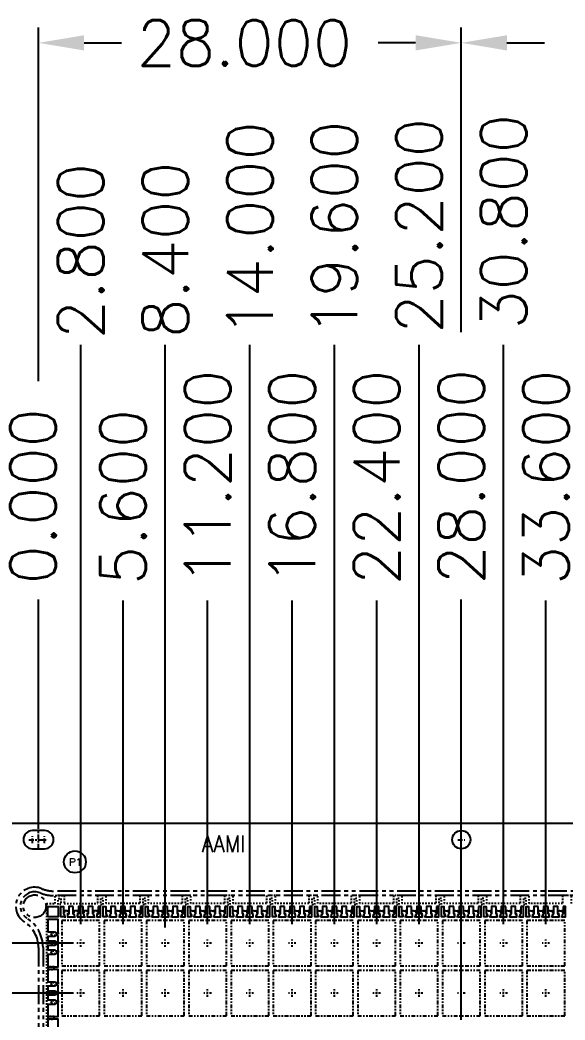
# Model space of a CAD drawing. Extents: x -336 to 28, y -457 to 7.
# Drawn here: x -293 to -256.9, y -277.3 to -211.1 of the extents above; entities that cross this region are included whole.
import ezdxf

# ---------------------------------------------------------------- set-up
doc = ezdxf.new("R2010")
doc.units = 0
doc.header["$MEASUREMENT"] = 0
for name, pattern in [('CENTER', [50.8, 31.75, -6.35, 6.35, -6.35]), ('CENTERX2', [4, 2.5, -0.5, 0.5, -0.5]), ('HIDDEN', [0.375, 0.25, -0.125]), ('PHANTOM', [2.5, 1.25, -0.25, 0.25, -0.25, 0.25, -0.25])]:
    doc.linetypes.add(name, pattern=pattern)
doc.layers.add('1', color=7, linetype='CONTINUOUS')
doc.layers.add('1D', color=4, linetype='CONTINUOUS')
doc.styles.add('ROMANS', font='romans', dxfattribs={"width": 0.85, "height": 0.08})
doc.styles.add('simplex', font='SIMPLEX.SHX')

msp = doc.modelspace()

# ---------------------------------------------------------------- linework, layer by layer
at = {"layer": '1'}
for p, q in [((-294.0362, -264.2262), (-46.0362, -264.2262)), ((-291.3862, -264.7262), (-292.1862, -264.7262)), ((-292.1862, -265.9262), (-291.3862, -265.9262))]:
    msp.add_line(p, q, dxfattribs=at)
at = {"layer": '1', "linetype": 'ByBlock'}
msp.add_lwpolyline([(-291.1562, -270.4362), (-291.1562, -269.7562), (-290.4762, -269.7562), (-290.4762, -270.4362)], close=True, dxfattribs=at)
at = {"layer": '1'}
for points in [[(-290.0612, -270.4362), (-290.2962, -270.4362), (-290.2962, -269.7562), (-290.1362, -269.7562), (-290.1362, -270.2262), (-290.0612, -270.3012)], [(-289.4862, -269.7562), (-289.7862, -269.7562), (-289.7862, -270.2262), (-289.8612, -270.3012), (-289.8612, -270.4362), (-289.4112, -270.4362), (-289.4112, -270.3012), (-289.4862, -270.2262)], [(-288.8362, -269.7562), (-289.1362, -269.7562), (-289.1362, -270.2262), (-289.2112, -270.3012), (-289.2112, -270.4362), (-288.7612, -270.4362), (-288.7612, -270.3012), (-288.8362, -270.2262)], [(-288.5612, -270.3012), (-288.5612, -270.4362), (-288.1112, -270.4362), (-288.1112, -270.3012), (-288.1862, -270.2262), (-288.1862, -269.7562), (-288.4862, -269.7562), (-288.4862, -270.2262)], [(-287.8362, -269.7562), (-287.8362, -270.2262), (-287.9112, -270.3012), (-287.9112, -270.4362), (-287.6762, -270.4362), (-287.6762, -269.7562)], [(-287.2612, -270.4362), (-287.4962, -270.4362), (-287.4962, -269.7562), (-287.3362, -269.7562), (-287.3362, -270.2262), (-287.2612, -270.3012)], [(-286.6862, -269.7562), (-286.9862, -269.7562), (-286.9862, -270.2262), (-287.0612, -270.3012), (-287.0612, -270.4362), (-286.6112, -270.4362), (-286.6112, -270.3012), (-286.6862, -270.2262)], [(-286.0362, -269.7562), (-286.3362, -269.7562), (-286.3362, -270.2262), (-286.4112, -270.3012), (-286.4112, -270.4362), (-285.9612, -270.4362), (-285.9612, -270.3012), (-286.0362, -270.2262)], [(-285.7612, -270.3012), (-285.7612, -270.4362), (-285.3112, -270.4362), (-285.3112, -270.3012), (-285.3862, -270.2262), (-285.3862, -269.7562), (-285.6862, -269.7562), (-285.6862, -270.2262)], [(-285.0362, -269.7562), (-285.0362, -270.2262), (-285.1112, -270.3012), (-285.1112, -270.4362), (-284.8762, -270.4362), (-284.8762, -269.7562)], [(-284.4612, -270.4362), (-284.6962, -270.4362), (-284.6962, -269.7562), (-284.5362, -269.7562), (-284.5362, -270.2262), (-284.4612, -270.3012)], [(-283.8862, -269.7562), (-284.1862, -269.7562), (-284.1862, -270.2262), (-284.2612, -270.3012), (-284.2612, -270.4362), (-283.8112, -270.4362), (-283.8112, -270.3012), (-283.8862, -270.2262)], [(-283.2362, -269.7562), (-283.5362, -269.7562), (-283.5362, -270.2262), (-283.6112, -270.3012), (-283.6112, -270.4362), (-283.1612, -270.4362), (-283.1612, -270.3012), (-283.2362, -270.2262)], [(-282.9612, -270.3012), (-282.9612, -270.4362), (-282.5112, -270.4362), (-282.5112, -270.3012), (-282.5862, -270.2262), (-282.5862, -269.7562), (-282.8862, -269.7562), (-282.8862, -270.2262)], [(-282.2362, -269.7562), (-282.2362, -270.2262), (-282.3112, -270.3012), (-282.3112, -270.4362), (-282.0762, -270.4362), (-282.0762, -269.7562)], [(-281.6612, -270.4362), (-281.8962, -270.4362), (-281.8962, -269.7562), (-281.7362, -269.7562), (-281.7362, -270.2262), (-281.6612, -270.3012)], [(-281.0862, -269.7562), (-281.3862, -269.7562), (-281.3862, -270.2262), (-281.4612, -270.3012), (-281.4612, -270.4362), (-281.0112, -270.4362), (-281.0112, -270.3012), (-281.0862, -270.2262)], [(-280.4362, -269.7562), (-280.7362, -269.7562), (-280.7362, -270.2262), (-280.8112, -270.3012), (-280.8112, -270.4362), (-280.3612, -270.4362), (-280.3612, -270.3012), (-280.4362, -270.2262)], [(-280.1612, -270.3012), (-280.1612, -270.4362), (-279.7112, -270.4362), (-279.7112, -270.3012), (-279.7862, -270.2262), (-279.7862, -269.7562), (-280.0862, -269.7562), (-280.0862, -270.2262)], [(-279.4362, -269.7562), (-279.4362, -270.2262), (-279.5112, -270.3012), (-279.5112, -270.4362), (-279.2762, -270.4362), (-279.2762, -269.7562)], [(-278.8612, -270.4362), (-279.0962, -270.4362), (-279.0962, -269.7562), (-278.9362, -269.7562), (-278.9362, -270.2262), (-278.8612, -270.3012)], [(-278.2862, -269.7562), (-278.5862, -269.7562), (-278.5862, -270.2262), (-278.6612, -270.3012), (-278.6612, -270.4362), (-278.2112, -270.4362), (-278.2112, -270.3012), (-278.2862, -270.2262)], [(-277.6362, -269.7562), (-277.9362, -269.7562), (-277.9362, -270.2262), (-278.0112, -270.3012), (-278.0112, -270.4362), (-277.5612, -270.4362), (-277.5612, -270.3012), (-277.6362, -270.2262)], [(-277.3612, -270.3012), (-277.3612, -270.4362), (-276.9112, -270.4362), (-276.9112, -270.3012), (-276.9862, -270.2262), (-276.9862, -269.7562), (-277.2862, -269.7562), (-277.2862, -270.2262)], [(-276.6362, -269.7562), (-276.6362, -270.2262), (-276.7112, -270.3012), (-276.7112, -270.4362), (-276.4762, -270.4362), (-276.4762, -269.7562)], [(-276.0612, -270.4362), (-276.2962, -270.4362), (-276.2962, -269.7562), (-276.1362, -269.7562), (-276.1362, -270.2262), (-276.0612, -270.3012)], [(-275.4862, -269.7562), (-275.7862, -269.7562), (-275.7862, -270.2262), (-275.8612, -270.3012), (-275.8612, -270.4362), (-275.4112, -270.4362), (-275.4112, -270.3012), (-275.4862, -270.2262)], [(-274.8362, -269.7562), (-275.1362, -269.7562), (-275.1362, -270.2262), (-275.2112, -270.3012), (-275.2112, -270.4362), (-274.7612, -270.4362), (-274.7612, -270.3012), (-274.8362, -270.2262)], [(-274.5612, -270.3012), (-274.5612, -270.4362), (-274.1112, -270.4362), (-274.1112, -270.3012), (-274.1862, -270.2262), (-274.1862, -269.7562), (-274.4862, -269.7562), (-274.4862, -270.2262)], [(-273.8362, -269.7562), (-273.8362, -270.2262), (-273.9112, -270.3012), (-273.9112, -270.4362), (-273.6762, -270.4362), (-273.6762, -269.7562)], [(-273.2612, -270.4362), (-273.4962, -270.4362), (-273.4962, -269.7562), (-273.3362, -269.7562), (-273.3362, -270.2262), (-273.2612, -270.3012)], [(-272.6862, -269.7562), (-272.9862, -269.7562), (-272.9862, -270.2262), (-273.0612, -270.3012), (-273.0612, -270.4362), (-272.6112, -270.4362), (-272.6112, -270.3012), (-272.6862, -270.2262)], [(-272.0362, -269.7562), (-272.3362, -269.7562), (-272.3362, -270.2262), (-272.4112, -270.3012), (-272.4112, -270.4362), (-271.9612, -270.4362), (-271.9612, -270.3012), (-272.0362, -270.2262)], [(-271.7612, -270.3012), (-271.7612, -270.4362), (-271.3112, -270.4362), (-271.3112, -270.3012), (-271.3862, -270.2262), (-271.3862, -269.7562), (-271.6862, -269.7562), (-271.6862, -270.2262)], [(-271.0362, -269.7562), (-271.0362, -270.2262), (-271.1112, -270.3012), (-271.1112, -270.4362), (-270.8762, -270.4362), (-270.8762, -269.7562)], [(-270.4612, -270.4362), (-270.6962, -270.4362), (-270.6962, -269.7562), (-270.5362, -269.7562), (-270.5362, -270.2262), (-270.4612, -270.3012)], [(-269.8862, -269.7562), (-270.1862, -269.7562), (-270.1862, -270.2262), (-270.2612, -270.3012), (-270.2612, -270.4362), (-269.8112, -270.4362), (-269.8112, -270.3012), (-269.8862, -270.2262)], [(-269.2362, -269.7562), (-269.5362, -269.7562), (-269.5362, -270.2262), (-269.6112, -270.3012), (-269.6112, -270.4362), (-269.1612, -270.4362), (-269.1612, -270.3012), (-269.2362, -270.2262)], [(-268.9612, -270.3012), (-268.9612, -270.4362), (-268.5112, -270.4362), (-268.5112, -270.3012), (-268.5862, -270.2262), (-268.5862, -269.7562), (-268.8862, -269.7562), (-268.8862, -270.2262)], [(-268.2362, -269.7562), (-268.2362, -270.2262), (-268.3112, -270.3012), (-268.3112, -270.4362), (-268.0762, -270.4362), (-268.0762, -269.7562)], [(-267.6612, -270.4362), (-267.8962, -270.4362), (-267.8962, -269.7562), (-267.7362, -269.7562), (-267.7362, -270.2262), (-267.6612, -270.3012)], [(-267.0862, -269.7562), (-267.3862, -269.7562), (-267.3862, -270.2262), (-267.4612, -270.3012), (-267.4612, -270.4362), (-267.0112, -270.4362), (-267.0112, -270.3012), (-267.0862, -270.2262)], [(-266.4362, -269.7562), (-266.7362, -269.7562), (-266.7362, -270.2262), (-266.8112, -270.3012), (-266.8112, -270.4362), (-266.3612, -270.4362), (-266.3612, -270.3012), (-266.4362, -270.2262)], [(-266.1612, -270.3012), (-266.1612, -270.4362), (-265.7112, -270.4362), (-265.7112, -270.3012), (-265.7862, -270.2262), (-265.7862, -269.7562), (-266.0862, -269.7562), (-266.0862, -270.2262)], [(-265.4362, -269.7562), (-265.4362, -270.2262), (-265.5112, -270.3012), (-265.5112, -270.4362), (-265.2762, -270.4362), (-265.2762, -269.7562)], [(-264.8612, -270.4362), (-265.0962, -270.4362), (-265.0962, -269.7562), (-264.9362, -269.7562), (-264.9362, -270.2262), (-264.8612, -270.3012)], [(-264.2862, -269.7562), (-264.5862, -269.7562), (-264.5862, -270.2262), (-264.6612, -270.3012), (-264.6612, -270.4362), (-264.2112, -270.4362), (-264.2112, -270.3012), (-264.2862, -270.2262)], [(-263.6362, -269.7562), (-263.9362, -269.7562), (-263.9362, -270.2262), (-264.0112, -270.3012), (-264.0112, -270.4362), (-263.5612, -270.4362), (-263.5612, -270.3012), (-263.6362, -270.2262)], [(-263.3612, -270.3012), (-263.3612, -270.4362), (-262.9112, -270.4362), (-262.9112, -270.3012), (-262.9862, -270.2262), (-262.9862, -269.7562), (-263.2862, -269.7562), (-263.2862, -270.2262)], [(-262.6362, -269.7562), (-262.6362, -270.2262), (-262.7112, -270.3012), (-262.7112, -270.4362), (-262.4762, -270.4362), (-262.4762, -269.7562)], [(-262.0612, -270.4362), (-262.2962, -270.4362), (-262.2962, -269.7562), (-262.1362, -269.7562), (-262.1362, -270.2262), (-262.0612, -270.3012)], [(-261.4862, -269.7562), (-261.7862, -269.7562), (-261.7862, -270.2262), (-261.8612, -270.3012), (-261.8612, -270.4362), (-261.4112, -270.4362), (-261.4112, -270.3012), (-261.4862, -270.2262)], [(-260.8362, -269.7562), (-261.1362, -269.7562), (-261.1362, -270.2262), (-261.2112, -270.3012), (-261.2112, -270.4362), (-260.7612, -270.4362), (-260.7612, -270.3012), (-260.8362, -270.2262)], [(-260.5612, -270.3012), (-260.5612, -270.4362), (-260.1112, -270.4362), (-260.1112, -270.3012), (-260.1862, -270.2262), (-260.1862, -269.7562), (-260.4862, -269.7562), (-260.4862, -270.2262)], [(-259.8362, -269.7562), (-259.8362, -270.2262), (-259.9112, -270.3012), (-259.9112, -270.4362), (-259.6762, -270.4362), (-259.6762, -269.7562)], [(-259.2612, -270.4362), (-259.4962, -270.4362), (-259.4962, -269.7562), (-259.3362, -269.7562), (-259.3362, -270.2262), (-259.2612, -270.3012)], [(-258.6862, -269.7562), (-258.9862, -269.7562), (-258.9862, -270.2262), (-259.0612, -270.3012), (-259.0612, -270.4362), (-258.6112, -270.4362), (-258.6112, -270.3012), (-258.6862, -270.2262)], [(-258.0362, -269.7562), (-258.3362, -269.7562), (-258.3362, -270.2262), (-258.4112, -270.3012), (-258.4112, -270.4362), (-257.9612, -270.4362), (-257.9612, -270.3012), (-258.0362, -270.2262)], [(-257.7612, -270.3012), (-257.7612, -270.4362), (-257.3112, -270.4362), (-257.3112, -270.3012), (-257.3862, -270.2262), (-257.3862, -269.7562), (-257.6862, -269.7562), (-257.6862, -270.2262)], [(-257.0362, -269.7562), (-257.0362, -270.2262), (-257.1112, -270.3012), (-257.1112, -270.4362), (-256.8762, -270.4362), (-256.8762, -269.7562)], [(-290.7278, -271.4262), (-290.6112, -271.4962), (-290.4762, -271.4962), (-290.4762, -270.6162), (-291.1562, -270.6162), (-291.1562, -271.4262)], [(-291.1562, -272.6262), (-290.7278, -272.6262), (-290.6112, -272.6962), (-290.4762, -272.6962), (-290.4762, -272.2562), (-290.6112, -272.2562), (-290.7278, -272.3262), (-291.1562, -272.3262)], [(-291.1562, -273.7362), (-290.4762, -273.7362), (-290.4762, -272.8562), (-290.6112, -272.8562), (-290.7278, -272.9262), (-291.1562, -272.9262)], [(-290.7278, -274.7262), (-290.6112, -274.7962), (-290.4762, -274.7962), (-290.4762, -273.9162), (-291.1562, -273.9162), (-291.1562, -274.7262)], [(-291.1562, -275.9262), (-290.7278, -275.9262), (-290.6112, -275.9962), (-290.4762, -275.9962), (-290.4762, -275.5562), (-290.6112, -275.5562), (-290.7278, -275.6262), (-291.1562, -275.6262)], [(-291.1562, -277.0362), (-290.4762, -277.0362), (-290.4762, -276.1562), (-290.6112, -276.1562), (-290.7278, -276.2262), (-291.1562, -276.2262)], [(-290.7278, -278.0262), (-290.6112, -278.0962), (-290.4762, -278.0962), (-290.4762, -277.2162), (-291.1562, -277.2162), (-291.1562, -278.0262)]]:
    msp.add_lwpolyline(points, close=True, dxfattribs=at)
for points in [[(-290.4762, -271.6562), (-290.6112, -271.6562), (-290.7278, -271.7262), (-291.1562, -271.7262), (-291.1562, -272.0262), (-290.7278, -272.0262), (-290.6112, -272.0962), (-290.4762, -272.0962), (-290.4762, -271.6597)], [(-290.4762, -274.9562), (-290.6112, -274.9562), (-290.7278, -275.0262), (-291.1562, -275.0262), (-291.1562, -275.3262), (-290.7278, -275.3262), (-290.6112, -275.3962), (-290.4762, -275.3962), (-290.4762, -274.9597)]]:
    msp.add_lwpolyline(points, dxfattribs=at)
msp.add_circle((-263.7862, -265.3262), 0.6, dxfattribs=at)
for centre, start, end in [((-292.1862, -265.3262), 90, 270), ((-291.3862, -265.3262), 270, 90)]:
    msp.add_arc(centre, 0.6, start, end, dxfattribs=at)
at = {"layer": '1D'}
for p, q in [((-291.7862, -234.9829), (-291.7862, -211.5756)), ((-263.7862, -231.7356), (-263.7862, -211.5756)), ((-263.7862, -231.7356), (-263.7862, -211.5756)), ((-288.7612, -212.5836), (-286.2846, -212.5836)), ((-266.8112, -212.5836), (-269.2877, -212.5836)), ((-260.7612, -212.5836), (-258.2846, -212.5836)), ((-291.7862, -264.5997), (-291.7862, -249.4374)), ((-263.7862, -277.2595), (-263.7862, -249.4374))]:
    msp.add_line(p, q, dxfattribs=at)
at = {"layer": '1D', "linetype": 'ByBlock'}
for p, q in [((-288.9862, -270.9182), (-288.9862, -232.565)), ((-283.3862, -271.1343), (-283.3862, -232.565)), ((-277.7862, -270.9182), (-277.7862, -232.565)), ((-272.1862, -270.9182), (-272.1862, -232.565)), ((-266.5862, -270.9182), (-266.5862, -232.565)), ((-260.9862, -270.9182), (-260.9862, -232.565)), ((-286.1862, -270.9182), (-286.1862, -249.4847)), ((-280.5862, -270.9182), (-280.5862, -249.4847)), ((-274.9862, -270.9182), (-274.9862, -249.4847)), ((-269.3862, -270.9182), (-269.3862, -249.4847)), ((-258.1862, -270.9182), (-258.1862, -249.4847)), ((-289.4704, -272.1762), (-310.8911, -272.1762)), ((-289.4704, -275.4762), (-310.8911, -275.4762))]:
    msp.add_line(p, q, dxfattribs=at)
at = {"layer": '1D', "linetype": 'CENTER', "ltscale": 0.01}
for p, q in [((-291.7862, -265.9262), (-291.7862, -264.7262)), ((-292.4158, -265.3262), (-291.7862, -265.3262)), ((-292.1862, -265.5558), (-292.1862, -265.0966)), ((-291.7862, -265.3262), (-291.1565, -265.3262)), ((-291.3862, -265.5558), (-291.3862, -265.0966)), ((-264.0158, -265.3262), (-263.5565, -265.3262)), ((-263.7862, -265.5558), (-263.7862, -265.0966))]:
    msp.add_line(p, q, dxfattribs=at)
at = {"layer": '1D', "linetype": 'HIDDEN', "ltscale": 0.2}
for p, q in [((-291.2562, -269.5562), (-291.2562, -330.8962)), ((-291.2562, -269.5562), (-290.6762, -269.5562)), ((-290.0962, -269.5562), (-287.8762, -269.5562)), ((-285.0762, -269.5562), (-287.2962, -269.5562)), ((-282.2762, -269.5562), (-284.4962, -269.5562)), ((-279.4762, -269.5562), (-281.6962, -269.5562)), ((-276.6762, -269.5562), (-278.8962, -269.5562)), ((-273.8762, -269.5562), (-276.0962, -269.5562)), ((-271.0762, -269.5562), (-273.2962, -269.5562)), ((-268.2762, -269.5562), (-270.4962, -269.5562)), ((-265.4762, -269.5562), (-267.6962, -269.5562)), ((-262.6762, -269.5562), (-264.8962, -269.5562)), ((-259.8762, -269.5562), (-262.0962, -269.5562)), ((-257.0762, -269.5562), (-259.2962, -269.5562))]:
    msp.add_line(p, q, dxfattribs=at)
at = {"layer": '1D', "color": 2, "linetype": 'PHANTOM'}
for points in [[(-236.7862, -268.7262), (-290.7862, -268.7262, -0.0990195), (-291.5554, -268.5724, 0.9166595), (-292.7092, -270.7795, -0.2559241), (-291.7862, -272.4648), (-291.7862, -297.4876, -0.2559241), (-292.7092, -299.1729, 0.5477226), (-292.7092, -301.2795, -0.2559241), (-291.7862, -302.9648), (-291.7862, -327.9876, -0.2559241), (-292.7092, -329.6729, 0.9166595), (-291.5554, -331.8801, -0.0990195), (-290.7862, -331.7262), (-236.7862, -331.7262, -0.0990195), (-236.0169, -331.8801, 0.9166595), (-234.8631, -329.6729, -0.2559241), (-235.7862, -327.9876), (-235.7862, -302.9648, -0.2559241), (-234.8631, -301.2795, 0.5477226), (-234.8631, -299.1729, -0.2559241), (-235.7862, -297.4876), (-235.7862, -272.4648, -0.2559241), (-234.8631, -270.7795, 0.9166595), (-236.0169, -268.5724, -0.0990195)], [(-236.7862, -269.0262), (-290.7862, -269.0262, -0.0990195), (-291.6708, -268.8493, 0.9166595), (-292.5477, -270.5267, -0.2559241), (-291.4862, -272.4648), (-291.4862, -297.4876, -0.2559241), (-292.5477, -299.4257, 0.5477226), (-292.5477, -301.0267, -0.2559241), (-291.4862, -302.9648), (-291.4862, -327.9876, -0.2559241), (-292.5477, -329.9257, 0.9166595), (-291.6708, -331.6031, -0.0990195), (-290.7862, -331.4262), (-236.7862, -331.4262, -0.0990195), (-235.9015, -331.6031, 0.9166595), (-235.0246, -329.9257, -0.2559241), (-236.0862, -327.9876), (-236.0862, -302.9648, -0.2559241), (-235.0246, -301.0267, 0.5477226), (-235.0246, -299.4257, -0.2559241), (-236.0862, -297.4876), (-236.0862, -272.4648, -0.2559241), (-235.0246, -270.5267, 0.9166595), (-235.9015, -268.8493, -0.0990195)]]:
    msp.add_lwpolyline(points, format="xyb", close=True, dxfattribs=at)
at = {"layer": '1D', "linetype": 'HIDDEN', "ltscale": 0.2}
for points in [[(-290.6762, -269.5562), (-290.6762, -269.0262), (-290.0962, -269.0262), (-290.0962, -269.5562)], [(-287.2962, -269.5562), (-287.2962, -269.0262), (-287.8762, -269.0262), (-287.8762, -269.5562)], [(-284.4962, -269.5562), (-284.4962, -269.0262), (-285.0762, -269.0262), (-285.0762, -269.5562)], [(-281.6962, -269.5562), (-281.6962, -269.0262), (-282.2762, -269.0262), (-282.2762, -269.5562)], [(-278.8962, -269.5562), (-278.8962, -269.0262), (-279.4762, -269.0262), (-279.4762, -269.5562)], [(-276.0962, -269.5562), (-276.0962, -269.0262), (-276.6762, -269.0262), (-276.6762, -269.5562)], [(-273.2962, -269.5562), (-273.2962, -269.0262), (-273.8762, -269.0262), (-273.8762, -269.5562)], [(-270.4962, -269.5562), (-270.4962, -269.0262), (-271.0762, -269.0262), (-271.0762, -269.5562)], [(-267.6962, -269.5562), (-267.6962, -269.0262), (-268.2762, -269.0262), (-268.2762, -269.5562)], [(-264.8962, -269.5562), (-264.8962, -269.0262), (-265.4762, -269.0262), (-265.4762, -269.5562)], [(-262.0962, -269.5562), (-262.0962, -269.0262), (-262.6762, -269.0262), (-262.6762, -269.5562)], [(-259.2962, -269.5562), (-259.2962, -269.0262), (-259.8762, -269.0262), (-259.8762, -269.5562)], [(-256.4962, -269.5562), (-256.4962, -269.0262), (-257.0762, -269.0262), (-257.0762, -269.5562)]]:
    msp.add_lwpolyline(points, dxfattribs=at)
for points in [[(-290.2962, -269.6262), (-290.4762, -269.6262), (-290.4762, -269.2262), (-290.2962, -269.2262)], [(-287.6762, -269.6262), (-287.4962, -269.6262), (-287.4962, -269.2262), (-287.6762, -269.2262)], [(-284.8762, -269.6262), (-284.6962, -269.6262), (-284.6962, -269.2262), (-284.8762, -269.2262)], [(-282.0762, -269.6262), (-281.8962, -269.6262), (-281.8962, -269.2262), (-282.0762, -269.2262)], [(-279.2762, -269.6262), (-279.0962, -269.6262), (-279.0962, -269.2262), (-279.2762, -269.2262)], [(-276.4762, -269.6262), (-276.2962, -269.6262), (-276.2962, -269.2262), (-276.4762, -269.2262)], [(-273.6762, -269.6262), (-273.4962, -269.6262), (-273.4962, -269.2262), (-273.6762, -269.2262)], [(-270.8762, -269.6262), (-270.6962, -269.6262), (-270.6962, -269.2262), (-270.8762, -269.2262)], [(-268.0762, -269.6262), (-267.8962, -269.6262), (-267.8962, -269.2262), (-268.0762, -269.2262)], [(-265.2762, -269.6262), (-265.0962, -269.6262), (-265.0962, -269.2262), (-265.2762, -269.2262)], [(-262.4762, -269.6262), (-262.2962, -269.6262), (-262.2962, -269.2262), (-262.4762, -269.2262)], [(-259.6762, -269.6262), (-259.4962, -269.6262), (-259.4962, -269.2262), (-259.6762, -269.2262)], [(-290.7562, -273.9162), (-290.7562, -273.7362), (-291.1562, -273.7362), (-291.1562, -273.9162)], [(-290.7562, -277.2162), (-290.7562, -277.0362), (-291.1562, -277.0362), (-291.1562, -277.2162)]]:
    msp.add_lwpolyline(points, close=True, dxfattribs=at)
for points in [[(-290.0862, -270.1012), (-290.0862, -270.2762), (-290.0762, -270.3012), (-290.0762, -270.3012), (-290.0762, -270.4262), (-289.8462, -270.4262), (-289.8462, -270.3012), (-289.8462, -270.3012), (-289.8362, -270.2762), (-289.8362, -270.1012, 0.4142136), (-289.9112, -270.0262), (-290.0112, -270.0262, 0.4142136)], [(-289.4362, -270.1012), (-289.4362, -270.2762), (-289.4262, -270.3012), (-289.4262, -270.3012), (-289.4262, -270.4262), (-289.1962, -270.4262), (-289.1962, -270.3012), (-289.1962, -270.3012), (-289.1862, -270.2762), (-289.1862, -270.1012, 0.4142136), (-289.2612, -270.0262), (-289.3612, -270.0262, 0.4142136)], [(-288.7862, -270.1012), (-288.7862, -270.2762), (-288.7762, -270.3012), (-288.7762, -270.3012), (-288.7762, -270.4262), (-288.5462, -270.4262), (-288.5462, -270.3012), (-288.5462, -270.3012), (-288.5362, -270.2762), (-288.5362, -270.1012, 0.4142136), (-288.6112, -270.0262), (-288.7112, -270.0262, 0.4142136)], [(-288.1362, -270.1012), (-288.1362, -270.2762), (-288.1262, -270.3012), (-288.1262, -270.3012), (-288.1262, -270.4262), (-287.8962, -270.4262), (-287.8962, -270.3012), (-287.8962, -270.3012), (-287.8862, -270.2762), (-287.8862, -270.1012, 0.4142136), (-287.9612, -270.0262), (-288.0612, -270.0262, 0.4142136)], [(-287.0362, -270.1012), (-287.0362, -270.2762), (-287.0462, -270.3012), (-287.0462, -270.3012), (-287.0462, -270.4262), (-287.2762, -270.4262), (-287.2762, -270.3012), (-287.2762, -270.3012), (-287.2862, -270.2762), (-287.2862, -270.1012, -0.4142136), (-287.2112, -270.0262), (-287.1112, -270.0262, -0.4142136)], [(-286.3862, -270.1012), (-286.3862, -270.2762), (-286.3962, -270.3012), (-286.3962, -270.3012), (-286.3962, -270.4262), (-286.6262, -270.4262), (-286.6262, -270.3012), (-286.6262, -270.3012), (-286.6362, -270.2762), (-286.6362, -270.1012, -0.4142136), (-286.5612, -270.0262), (-286.4612, -270.0262, -0.4142136)], [(-285.7362, -270.1012), (-285.7362, -270.2762), (-285.7462, -270.3012), (-285.7462, -270.3012), (-285.7462, -270.4262), (-285.9762, -270.4262), (-285.9762, -270.3012), (-285.9762, -270.3012), (-285.9862, -270.2762), (-285.9862, -270.1012, -0.4142136), (-285.9112, -270.0262), (-285.8112, -270.0262, -0.4142136)], [(-285.0862, -270.1012), (-285.0862, -270.2762), (-285.0962, -270.3012), (-285.0962, -270.3012), (-285.0962, -270.4262), (-285.3262, -270.4262), (-285.3262, -270.3012), (-285.3262, -270.3012), (-285.3362, -270.2762), (-285.3362, -270.1012, -0.4142136), (-285.2612, -270.0262), (-285.1612, -270.0262, -0.4142136)], [(-284.2362, -270.1012), (-284.2362, -270.2762), (-284.2462, -270.3012), (-284.2462, -270.3012), (-284.2462, -270.4262), (-284.4762, -270.4262), (-284.4762, -270.3012), (-284.4762, -270.3012), (-284.4862, -270.2762), (-284.4862, -270.1012, -0.4142136), (-284.4112, -270.0262), (-284.3112, -270.0262, -0.4142136)], [(-283.5862, -270.1012), (-283.5862, -270.2762), (-283.5962, -270.3012), (-283.5962, -270.3012), (-283.5962, -270.4262), (-283.8262, -270.4262), (-283.8262, -270.3012), (-283.8262, -270.3012), (-283.8362, -270.2762), (-283.8362, -270.1012, -0.4142136), (-283.7612, -270.0262), (-283.6612, -270.0262, -0.4142136)], [(-282.9362, -270.1012), (-282.9362, -270.2762), (-282.9462, -270.3012), (-282.9462, -270.3012), (-282.9462, -270.4262), (-283.1762, -270.4262), (-283.1762, -270.3012), (-283.1762, -270.3012), (-283.1862, -270.2762), (-283.1862, -270.1012, -0.4142136), (-283.1112, -270.0262), (-283.0112, -270.0262, -0.4142136)], [(-282.2862, -270.1012), (-282.2862, -270.2762), (-282.2962, -270.3012), (-282.2962, -270.3012), (-282.2962, -270.4262), (-282.5262, -270.4262), (-282.5262, -270.3012), (-282.5262, -270.3012), (-282.5362, -270.2762), (-282.5362, -270.1012, -0.4142136), (-282.4612, -270.0262), (-282.3612, -270.0262, -0.4142136)], [(-281.4362, -270.1012), (-281.4362, -270.2762), (-281.4462, -270.3012), (-281.4462, -270.3012), (-281.4462, -270.4262), (-281.6762, -270.4262), (-281.6762, -270.3012), (-281.6762, -270.3012), (-281.6862, -270.2762), (-281.6862, -270.1012, -0.4142136), (-281.6112, -270.0262), (-281.5112, -270.0262, -0.4142136)], [(-280.7862, -270.1012), (-280.7862, -270.2762), (-280.7962, -270.3012), (-280.7962, -270.3012), (-280.7962, -270.4262), (-281.0262, -270.4262), (-281.0262, -270.3012), (-281.0262, -270.3012), (-281.0362, -270.2762), (-281.0362, -270.1012, -0.4142136), (-280.9612, -270.0262), (-280.8612, -270.0262, -0.4142136)], [(-280.1362, -270.1012), (-280.1362, -270.2762), (-280.1462, -270.3012), (-280.1462, -270.3012), (-280.1462, -270.4262), (-280.3762, -270.4262), (-280.3762, -270.3012), (-280.3762, -270.3012), (-280.3862, -270.2762), (-280.3862, -270.1012, -0.4142136), (-280.3112, -270.0262), (-280.2112, -270.0262, -0.4142136)], [(-279.4862, -270.1012), (-279.4862, -270.2762), (-279.4962, -270.3012), (-279.4962, -270.3012), (-279.4962, -270.4262), (-279.7262, -270.4262), (-279.7262, -270.3012), (-279.7262, -270.3012), (-279.7362, -270.2762), (-279.7362, -270.1012, -0.4142136), (-279.6612, -270.0262), (-279.5612, -270.0262, -0.4142136)], [(-278.6362, -270.1012), (-278.6362, -270.2762), (-278.6462, -270.3012), (-278.6462, -270.3012), (-278.6462, -270.4262), (-278.8762, -270.4262), (-278.8762, -270.3012), (-278.8762, -270.3012), (-278.8862, -270.2762), (-278.8862, -270.1012, -0.4142136), (-278.8112, -270.0262), (-278.7112, -270.0262, -0.4142136)], [(-277.9862, -270.1012), (-277.9862, -270.2762), (-277.9962, -270.3012), (-277.9962, -270.3012), (-277.9962, -270.4262), (-278.2262, -270.4262), (-278.2262, -270.3012), (-278.2262, -270.3012), (-278.2362, -270.2762), (-278.2362, -270.1012, -0.4142136), (-278.1612, -270.0262), (-278.0612, -270.0262, -0.4142136)], [(-277.3362, -270.1012), (-277.3362, -270.2762), (-277.3462, -270.3012), (-277.3462, -270.3012), (-277.3462, -270.4262), (-277.5762, -270.4262), (-277.5762, -270.3012), (-277.5762, -270.3012), (-277.5862, -270.2762), (-277.5862, -270.1012, -0.4142136), (-277.5112, -270.0262), (-277.4112, -270.0262, -0.4142136)], [(-276.6862, -270.1012), (-276.6862, -270.2762), (-276.6962, -270.3012), (-276.6962, -270.3012), (-276.6962, -270.4262), (-276.9262, -270.4262), (-276.9262, -270.3012), (-276.9262, -270.3012), (-276.9362, -270.2762), (-276.9362, -270.1012, -0.4142136), (-276.8612, -270.0262), (-276.7612, -270.0262, -0.4142136)], [(-275.8362, -270.1012), (-275.8362, -270.2762), (-275.8462, -270.3012), (-275.8462, -270.3012), (-275.8462, -270.4262), (-276.0762, -270.4262), (-276.0762, -270.3012), (-276.0762, -270.3012), (-276.0862, -270.2762), (-276.0862, -270.1012, -0.4142136), (-276.0112, -270.0262), (-275.9112, -270.0262, -0.4142136)], [(-275.1862, -270.1012), (-275.1862, -270.2762), (-275.1962, -270.3012), (-275.1962, -270.3012), (-275.1962, -270.4262), (-275.4262, -270.4262), (-275.4262, -270.3012), (-275.4262, -270.3012), (-275.4362, -270.2762), (-275.4362, -270.1012, -0.4142136), (-275.3612, -270.0262), (-275.2612, -270.0262, -0.4142136)], [(-274.5362, -270.1012), (-274.5362, -270.2762), (-274.5462, -270.3012), (-274.5462, -270.3012), (-274.5462, -270.4262), (-274.7762, -270.4262), (-274.7762, -270.3012), (-274.7762, -270.3012), (-274.7862, -270.2762), (-274.7862, -270.1012, -0.4142136), (-274.7112, -270.0262), (-274.6112, -270.0262, -0.4142136)], [(-273.8862, -270.1012), (-273.8862, -270.2762), (-273.8962, -270.3012), (-273.8962, -270.3012), (-273.8962, -270.4262), (-274.1262, -270.4262), (-274.1262, -270.3012), (-274.1262, -270.3012), (-274.1362, -270.2762), (-274.1362, -270.1012, -0.4142136), (-274.0612, -270.0262), (-273.9612, -270.0262, -0.4142136)], [(-273.0362, -270.1012), (-273.0362, -270.2762), (-273.0462, -270.3012), (-273.0462, -270.3012), (-273.0462, -270.4262), (-273.2762, -270.4262), (-273.2762, -270.3012), (-273.2762, -270.3012), (-273.2862, -270.2762), (-273.2862, -270.1012, -0.4142136), (-273.2112, -270.0262), (-273.1112, -270.0262, -0.4142136)], [(-272.3862, -270.1012), (-272.3862, -270.2762), (-272.3962, -270.3012), (-272.3962, -270.3012), (-272.3962, -270.4262), (-272.6262, -270.4262), (-272.6262, -270.3012), (-272.6262, -270.3012), (-272.6362, -270.2762), (-272.6362, -270.1012, -0.4142136), (-272.5612, -270.0262), (-272.4612, -270.0262, -0.4142136)], [(-271.7362, -270.1012), (-271.7362, -270.2762), (-271.7462, -270.3012), (-271.7462, -270.3012), (-271.7462, -270.4262), (-271.9762, -270.4262), (-271.9762, -270.3012), (-271.9762, -270.3012), (-271.9862, -270.2762), (-271.9862, -270.1012, -0.4142136), (-271.9112, -270.0262), (-271.8112, -270.0262, -0.4142136)], [(-271.0862, -270.1012), (-271.0862, -270.2762), (-271.0962, -270.3012), (-271.0962, -270.3012), (-271.0962, -270.4262), (-271.3262, -270.4262), (-271.3262, -270.3012), (-271.3262, -270.3012), (-271.3362, -270.2762), (-271.3362, -270.1012, -0.4142136), (-271.2612, -270.0262), (-271.1612, -270.0262, -0.4142136)], [(-270.2362, -270.1012), (-270.2362, -270.2762), (-270.2462, -270.3012), (-270.2462, -270.3012), (-270.2462, -270.4262), (-270.4762, -270.4262), (-270.4762, -270.3012), (-270.4762, -270.3012), (-270.4862, -270.2762), (-270.4862, -270.1012, -0.4142136), (-270.4112, -270.0262), (-270.3112, -270.0262, -0.4142136)], [(-269.5862, -270.1012), (-269.5862, -270.2762), (-269.5962, -270.3012), (-269.5962, -270.3012), (-269.5962, -270.4262), (-269.8262, -270.4262), (-269.8262, -270.3012), (-269.8262, -270.3012), (-269.8362, -270.2762), (-269.8362, -270.1012, -0.4142136), (-269.7612, -270.0262), (-269.6612, -270.0262, -0.4142136)], [(-268.9362, -270.1012), (-268.9362, -270.2762), (-268.9462, -270.3012), (-268.9462, -270.3012), (-268.9462, -270.4262), (-269.1762, -270.4262), (-269.1762, -270.3012), (-269.1762, -270.3012), (-269.1862, -270.2762), (-269.1862, -270.1012, -0.4142136), (-269.1112, -270.0262), (-269.0112, -270.0262, -0.4142136)], [(-268.2862, -270.1012), (-268.2862, -270.2762), (-268.2962, -270.3012), (-268.2962, -270.3012), (-268.2962, -270.4262), (-268.5262, -270.4262), (-268.5262, -270.3012), (-268.5262, -270.3012), (-268.5362, -270.2762), (-268.5362, -270.1012, -0.4142136), (-268.4612, -270.0262), (-268.3612, -270.0262, -0.4142136)], [(-267.4362, -270.1012), (-267.4362, -270.2762), (-267.4462, -270.3012), (-267.4462, -270.3012), (-267.4462, -270.4262), (-267.6762, -270.4262), (-267.6762, -270.3012), (-267.6762, -270.3012), (-267.6862, -270.2762), (-267.6862, -270.1012, -0.4142136), (-267.6112, -270.0262), (-267.5112, -270.0262, -0.4142136)], [(-266.7862, -270.1012), (-266.7862, -270.2762), (-266.7962, -270.3012), (-266.7962, -270.3012), (-266.7962, -270.4262), (-267.0262, -270.4262), (-267.0262, -270.3012), (-267.0262, -270.3012), (-267.0362, -270.2762), (-267.0362, -270.1012, -0.4142136), (-266.9612, -270.0262), (-266.8612, -270.0262, -0.4142136)], [(-266.1362, -270.1012), (-266.1362, -270.2762), (-266.1462, -270.3012), (-266.1462, -270.3012), (-266.1462, -270.4262), (-266.3762, -270.4262), (-266.3762, -270.3012), (-266.3762, -270.3012), (-266.3862, -270.2762), (-266.3862, -270.1012, -0.4142136), (-266.3112, -270.0262), (-266.2112, -270.0262, -0.4142136)], [(-265.4862, -270.1012), (-265.4862, -270.2762), (-265.4962, -270.3012), (-265.4962, -270.3012), (-265.4962, -270.4262), (-265.7262, -270.4262), (-265.7262, -270.3012), (-265.7262, -270.3012), (-265.7362, -270.2762), (-265.7362, -270.1012, -0.4142136), (-265.6612, -270.0262), (-265.5612, -270.0262, -0.4142136)], [(-264.6362, -270.1012), (-264.6362, -270.2762), (-264.6462, -270.3012), (-264.6462, -270.3012), (-264.6462, -270.4262), (-264.8762, -270.4262), (-264.8762, -270.3012), (-264.8762, -270.3012), (-264.8862, -270.2762), (-264.8862, -270.1012, -0.4142136), (-264.8112, -270.0262), (-264.7112, -270.0262, -0.4142136)], [(-263.9862, -270.1012), (-263.9862, -270.2762), (-263.9962, -270.3012), (-263.9962, -270.3012), (-263.9962, -270.4262), (-264.2262, -270.4262), (-264.2262, -270.3012), (-264.2262, -270.3012), (-264.2362, -270.2762), (-264.2362, -270.1012, -0.4142136), (-264.1612, -270.0262), (-264.0612, -270.0262, -0.4142136)], [(-263.3362, -270.1012), (-263.3362, -270.2762), (-263.3462, -270.3012), (-263.3462, -270.3012), (-263.3462, -270.4262), (-263.5762, -270.4262), (-263.5762, -270.3012), (-263.5762, -270.3012), (-263.5862, -270.2762), (-263.5862, -270.1012, -0.4142136), (-263.5112, -270.0262), (-263.4112, -270.0262, -0.4142136)], [(-262.6862, -270.1012), (-262.6862, -270.2762), (-262.6962, -270.3012), (-262.6962, -270.3012), (-262.6962, -270.4262), (-262.9262, -270.4262), (-262.9262, -270.3012), (-262.9262, -270.3012), (-262.9362, -270.2762), (-262.9362, -270.1012, -0.4142136), (-262.8612, -270.0262), (-262.7612, -270.0262, -0.4142136)], [(-261.8362, -270.1012), (-261.8362, -270.2762), (-261.8462, -270.3012), (-261.8462, -270.3012), (-261.8462, -270.4262), (-262.0762, -270.4262), (-262.0762, -270.3012), (-262.0762, -270.3012), (-262.0862, -270.2762), (-262.0862, -270.1012, -0.4142136), (-262.0112, -270.0262), (-261.9112, -270.0262, -0.4142136)], [(-261.1862, -270.1012), (-261.1862, -270.2762), (-261.1962, -270.3012), (-261.1962, -270.3012), (-261.1962, -270.4262), (-261.4262, -270.4262), (-261.4262, -270.3012), (-261.4262, -270.3012), (-261.4362, -270.2762), (-261.4362, -270.1012, -0.4142136), (-261.3612, -270.0262), (-261.2612, -270.0262, -0.4142136)], [(-260.5362, -270.1012), (-260.5362, -270.2762), (-260.5462, -270.3012), (-260.5462, -270.3012), (-260.5462, -270.4262), (-260.7762, -270.4262), (-260.7762, -270.3012), (-260.7762, -270.3012), (-260.7862, -270.2762), (-260.7862, -270.1012, -0.4142136), (-260.7112, -270.0262), (-260.6112, -270.0262, -0.4142136)], [(-259.8862, -270.1012), (-259.8862, -270.2762), (-259.8962, -270.3012), (-259.8962, -270.3012), (-259.8962, -270.4262), (-260.1262, -270.4262), (-260.1262, -270.3012), (-260.1262, -270.3012), (-260.1362, -270.2762), (-260.1362, -270.1012, -0.4142136), (-260.0612, -270.0262), (-259.9612, -270.0262, -0.4142136)], [(-259.0362, -270.1012), (-259.0362, -270.2762), (-259.0462, -270.3012), (-259.0462, -270.3012), (-259.0462, -270.4262), (-259.2762, -270.4262), (-259.2762, -270.3012), (-259.2762, -270.3012), (-259.2862, -270.2762), (-259.2862, -270.1012, -0.4142136), (-259.2112, -270.0262), (-259.1112, -270.0262, -0.4142136)], [(-258.3862, -270.1012), (-258.3862, -270.2762), (-258.3962, -270.3012), (-258.3962, -270.3012), (-258.3962, -270.4262), (-258.6262, -270.4262), (-258.6262, -270.3012), (-258.6262, -270.3012), (-258.6362, -270.2762), (-258.6362, -270.1012, -0.4142136), (-258.5612, -270.0262), (-258.4612, -270.0262, -0.4142136)], [(-257.7362, -270.1012), (-257.7362, -270.2762), (-257.7462, -270.3012), (-257.7462, -270.3012), (-257.7462, -270.4262), (-257.9762, -270.4262), (-257.9762, -270.3012), (-257.9762, -270.3012), (-257.9862, -270.2762), (-257.9862, -270.1012, -0.4142136), (-257.9112, -270.0262), (-257.8112, -270.0262, -0.4142136)], [(-257.0862, -270.1012), (-257.0862, -270.2762), (-257.0962, -270.3012), (-257.0962, -270.3012), (-257.0962, -270.4262), (-257.3262, -270.4262), (-257.3262, -270.3012), (-257.3262, -270.3012), (-257.3362, -270.2762), (-257.3362, -270.1012, -0.4142136), (-257.2612, -270.0262), (-257.1612, -270.0262, -0.4142136)], [(-290.9362, -271.5512, -0.4142136), (-290.8612, -271.4762), (-290.6445, -271.4762), (-290.6112, -271.4862), (-290.4862, -271.4862), (-290.4862, -271.6662), (-290.6112, -271.6662), (-290.6445, -271.6762), (-290.8612, -271.6762, -0.4142136), (-290.9362, -271.6012)], [(-290.9362, -272.1512, -0.4142136), (-290.8612, -272.0762), (-290.6445, -272.0762), (-290.6112, -272.0862), (-290.4862, -272.0862), (-290.4862, -272.2662), (-290.6112, -272.2662), (-290.6445, -272.2762), (-290.8612, -272.2762, -0.4142136), (-290.9362, -272.2012)], [(-290.9362, -272.7512, -0.4142136), (-290.8612, -272.6762), (-290.6445, -272.6762), (-290.6112, -272.6862), (-290.4862, -272.6862), (-290.4862, -272.8662), (-290.6112, -272.8662), (-290.6445, -272.8762), (-290.8612, -272.8762, -0.4142136), (-290.9362, -272.8012)], [(-290.9362, -274.8512, -0.4142136), (-290.8612, -274.7762), (-290.6445, -274.7762), (-290.6112, -274.7862), (-290.4862, -274.7862), (-290.4862, -274.9662), (-290.6112, -274.9662), (-290.6445, -274.9762), (-290.8612, -274.9762, -0.4142136), (-290.9362, -274.9012)], [(-290.9362, -275.4512, -0.4142136), (-290.8612, -275.3762), (-290.6445, -275.3762), (-290.6112, -275.3862), (-290.4862, -275.3862), (-290.4862, -275.5662), (-290.6112, -275.5662), (-290.6445, -275.5762), (-290.8612, -275.5762, -0.4142136), (-290.9362, -275.5012)], [(-290.9362, -276.0512, -0.4142136), (-290.8612, -275.9762), (-290.6445, -275.9762), (-290.6112, -275.9862), (-290.4862, -275.9862), (-290.4862, -276.1662), (-290.6112, -276.1662), (-290.6445, -276.1762), (-290.8612, -276.1762, -0.4142136), (-290.9362, -276.1012)]]:
    msp.add_lwpolyline(points, format="xyb", close=True, dxfattribs=at)
at = {"layer": '1D', "color": 2, "linetype": 'PHANTOM', "ltscale": 0.2}
for points in [[(-287.7362, -270.6762), (-290.2362, -270.6762), (-290.2362, -273.6762), (-287.7362, -273.6762)], [(-284.9362, -270.6762), (-287.4362, -270.6762), (-287.4362, -273.6762), (-284.9362, -273.6762)], [(-282.1362, -270.6762), (-284.6362, -270.6762), (-284.6362, -273.6762), (-282.1362, -273.6762)], [(-279.3362, -270.6762), (-281.8362, -270.6762), (-281.8362, -273.6762), (-279.3362, -273.6762)], [(-276.5362, -270.6762), (-279.0362, -270.6762), (-279.0362, -273.6762), (-276.5362, -273.6762)], [(-273.7362, -270.6762), (-276.2362, -270.6762), (-276.2362, -273.6762), (-273.7362, -273.6762)], [(-270.9362, -270.6762), (-273.4362, -270.6762), (-273.4362, -273.6762), (-270.9362, -273.6762)], [(-268.1362, -270.6762), (-270.6362, -270.6762), (-270.6362, -273.6762), (-268.1362, -273.6762)], [(-265.3362, -270.6762), (-267.8362, -270.6762), (-267.8362, -273.6762), (-265.3362, -273.6762)], [(-262.5362, -270.6762), (-265.0362, -270.6762), (-265.0362, -273.6762), (-262.5362, -273.6762)], [(-259.7362, -270.6762), (-262.2362, -270.6762), (-262.2362, -273.6762), (-259.7362, -273.6762)], [(-256.9362, -270.6762), (-259.4362, -270.6762), (-259.4362, -273.6762), (-256.9362, -273.6762)], [(-287.7362, -273.9762), (-290.2362, -273.9762), (-290.2362, -276.9762), (-287.7362, -276.9762)], [(-284.9362, -273.9762), (-287.4362, -273.9762), (-287.4362, -276.9762), (-284.9362, -276.9762)], [(-282.1362, -273.9762), (-284.6362, -273.9762), (-284.6362, -276.9762), (-282.1362, -276.9762)], [(-279.3362, -273.9762), (-281.8362, -273.9762), (-281.8362, -276.9762), (-279.3362, -276.9762)], [(-276.5362, -273.9762), (-279.0362, -273.9762), (-279.0362, -276.9762), (-276.5362, -276.9762)], [(-273.7362, -273.9762), (-276.2362, -273.9762), (-276.2362, -276.9762), (-273.7362, -276.9762)], [(-270.9362, -273.9762), (-273.4362, -273.9762), (-273.4362, -276.9762), (-270.9362, -276.9762)], [(-268.1362, -273.9762), (-270.6362, -273.9762), (-270.6362, -276.9762), (-268.1362, -276.9762)], [(-265.3362, -273.9762), (-267.8362, -273.9762), (-267.8362, -276.9762), (-265.3362, -276.9762)], [(-262.5362, -273.9762), (-265.0362, -273.9762), (-265.0362, -276.9762), (-262.5362, -276.9762)], [(-259.7362, -273.9762), (-262.2362, -273.9762), (-262.2362, -276.9762), (-259.7362, -276.9762)], [(-256.9362, -273.9762), (-259.4362, -273.9762), (-259.4362, -276.9762), (-256.9362, -276.9762)]]:
    msp.add_lwpolyline(points, close=True, dxfattribs=at)
at = {"layer": '1D', "linetype": 'CENTERX2', "ltscale": 0.05}
for points in [[(-288.9862, -272.4262), (-288.9862, -271.9262)], [(-286.1862, -272.4262), (-286.1862, -271.9262)], [(-283.3862, -272.4262), (-283.3862, -271.9262)], [(-280.5862, -272.4262), (-280.5862, -271.9262)], [(-277.7862, -272.4262), (-277.7862, -271.9262)], [(-274.9862, -272.4262), (-274.9862, -271.9262)], [(-272.1862, -272.4262), (-272.1862, -271.9262)], [(-269.3862, -272.4262), (-269.3862, -271.9262)], [(-266.5862, -272.4262), (-266.5862, -271.9262)], [(-263.7862, -272.4262), (-263.7862, -271.9262)], [(-260.9862, -272.4262), (-260.9862, -271.9262)], [(-258.1862, -272.4262), (-258.1862, -271.9262)], [(-288.7362, -272.1762), (-289.2362, -272.1762)], [(-285.9362, -272.1762), (-286.4362, -272.1762)], [(-283.1362, -272.1762), (-283.6362, -272.1762)], [(-280.3362, -272.1762), (-280.8362, -272.1762)], [(-277.5362, -272.1762), (-278.0362, -272.1762)], [(-274.7362, -272.1762), (-275.2362, -272.1762)], [(-271.9362, -272.1762), (-272.4362, -272.1762)], [(-269.1362, -272.1762), (-269.6362, -272.1762)], [(-266.3362, -272.1762), (-266.8362, -272.1762)], [(-263.5362, -272.1762), (-264.0362, -272.1762)], [(-260.7362, -272.1762), (-261.2362, -272.1762)], [(-257.9362, -272.1762), (-258.4362, -272.1762)], [(-288.9862, -275.7262), (-288.9862, -275.2262)], [(-286.1862, -275.7262), (-286.1862, -275.2262)], [(-283.3862, -275.7262), (-283.3862, -275.2262)], [(-280.5862, -275.7262), (-280.5862, -275.2262)], [(-277.7862, -275.7262), (-277.7862, -275.2262)], [(-274.9862, -275.7262), (-274.9862, -275.2262)], [(-272.1862, -275.7262), (-272.1862, -275.2262)], [(-269.3862, -275.7262), (-269.3862, -275.2262)], [(-266.5862, -275.7262), (-266.5862, -275.2262)], [(-263.7862, -275.7262), (-263.7862, -275.2262)], [(-260.9862, -275.7262), (-260.9862, -275.2262)], [(-258.1862, -275.7262), (-258.1862, -275.2262)], [(-288.7362, -275.4762), (-289.2362, -275.4762)], [(-285.9362, -275.4762), (-286.4362, -275.4762)], [(-283.1362, -275.4762), (-283.6362, -275.4762)], [(-280.3362, -275.4762), (-280.8362, -275.4762)], [(-277.5362, -275.4762), (-278.0362, -275.4762)], [(-274.7362, -275.4762), (-275.2362, -275.4762)], [(-271.9362, -275.4762), (-272.4362, -275.4762)], [(-269.1362, -275.4762), (-269.6362, -275.4762)], [(-266.3362, -275.4762), (-266.8362, -275.4762)], [(-263.5362, -275.4762), (-264.0362, -275.4762)], [(-260.7362, -275.4762), (-261.2362, -275.4762)], [(-257.9362, -275.4762), (-258.4362, -275.4762)]]:
    msp.add_lwpolyline(points, dxfattribs=at)
at = {"layer": '1D'}
msp.add_circle((-289.3732, -266.7979), 0.725, dxfattribs=at)
at = {"layer": '1D', "color": 2, "linetype": 'PHANTOM'}
msp.add_circle((-292.0362, -269.7262), 0.75, dxfattribs=at)
at = {"layer": '1D'}
for points in [[(-288.7612, -212.0794), (-288.7612, -213.0878), (-291.7862, -212.5836)], [(-266.8112, -212.0794), (-266.8112, -213.0878), (-263.7862, -212.5836)], [(-260.7612, -212.0794), (-260.7612, -213.0878), (-263.7862, -212.5836)]]:
    msp.add_solid(points, dxfattribs=at)

# ---------------------------------------------------------------- texts
for s, height, style, p in [('28.000', 3.025, 'simplex', (-285.2766, -214.0961)), ('P1', 0.5, 'ROMANS', (-289.7741, -267.062))]:
    msp.add_text(s, height=height, dxfattribs=dict(at, style=style)).set_placement(p)
at = {"layer": '1D', "color": 4, "linetype": 'ByBlock', "style": 'simplex'}
for s, p in [('30.800', (-259.4737, -231.557)), ('14.000', (-276.2737, -232.0379)), ('19.600', (-270.6737, -231.993)), ('25.200', (-265.0737, -231.8255)), ('2.800', (-287.4737, -232.1968)), ('8.400', (-281.8737, -232.1082)), ('11.200', (-279.0737, -248.4767)), ('16.800', (-273.4737, -248.4767)), ('22.400', (-267.8737, -248.4767)), ('33.600', (-256.6737, -248.4767)), ('5.600', (-284.6737, -248.4767))]:
    msp.add_text(s, height=3.025, rotation=90, dxfattribs=at).set_placement(p)
at = {"layer": '1D', "style": 'simplex'}
for s, p in [('28.000', (-262.2737, -248.4294)), ('0.000', (-290.6362, -248.4294))]:
    msp.add_text(s, height=3.025, rotation=90, dxfattribs=at).set_placement(p)
at = {"layer": '1D', "style": 'ROMANS', "width": 0.9}
msp.add_text('AAMI', height=1.1, dxfattribs=at).set_placement((-280.969, -266.1527))

doc.saveas('drawing.dxf')
